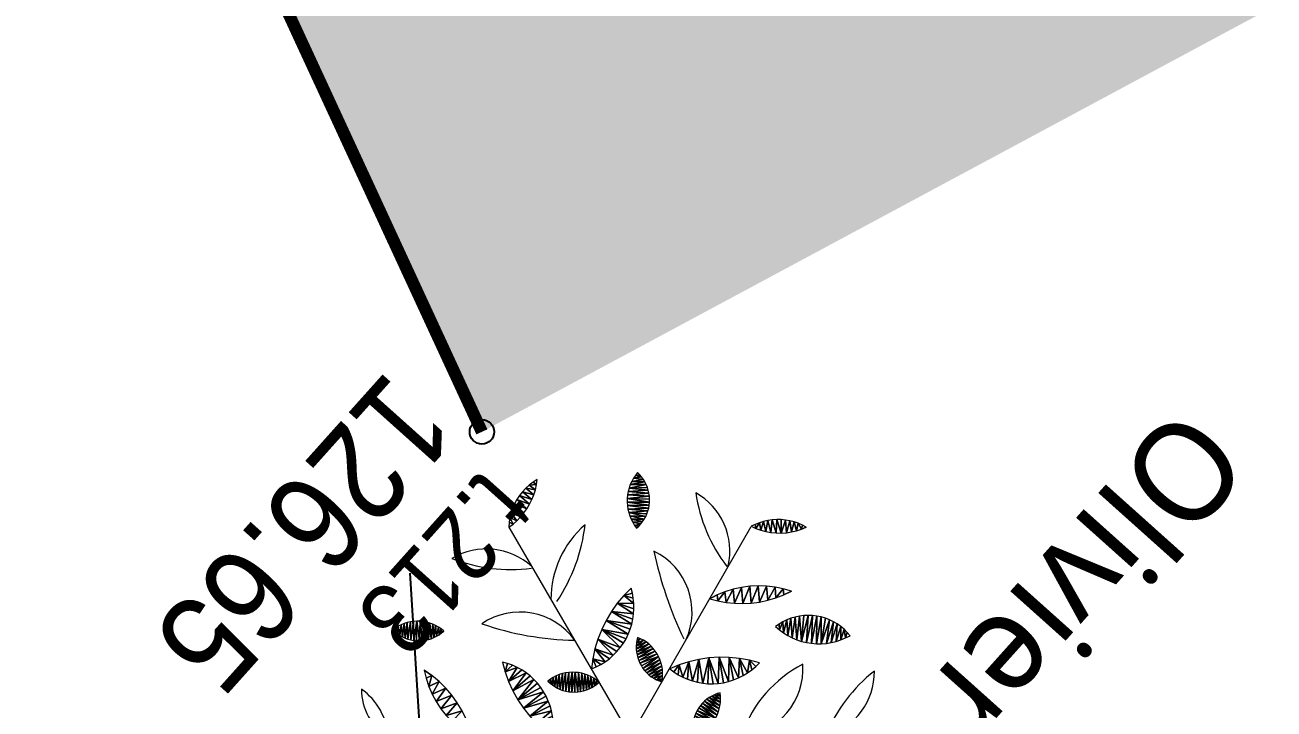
# Model space of a CAD drawing. Header units: metres. Extents: x -2858 to 512, y -1995 to 1252.
# Drawn here: x -2033.22 to -2028.1, y -1523.08 to -1520.28 of the extents above; entities that cross this region are included whole.
import ezdxf
from ezdxf import colors
from ezdxf.entities.mleader import LeaderData, LeaderLine
from ezdxf.enums import TextEntityAlignment as Align
from ezdxf.math import Vec2, Vec3

# ---------------------------------------------------------------- set-up
doc = ezdxf.new("R2010")
doc.units = ezdxf.units.M
doc.header["$PDMODE"] = 33
doc.header["$PDSIZE"] = 0.1
doc.linetypes.add('Grille', pattern=[0.8, 0.4, -0.4])
for name, color, linetype in [('11-TEL-TXT', 6, 'Continuous'), ('Calque commun', 7, 'Continuous'), ('Calque19', 7, 'Continuous'), ('Points Topo', 7, 'Continuous'), ('Points Topo Altitude', 7, 'Continuous'), ('Points Topo Matricule', 252, 'Continuous'), ('Végétation', 102, 'Continuous')]:
    doc.layers.add(name, color=color, linetype=linetype)
doc.styles.add('ARIAL GRAS', font='arialbd.ttf')
doc.styles.add('Pts Topo SPE', font='', dxfattribs={"width": 0.9})
doc.styles.add('Trebuchet MS', font='trebucit.ttf', dxfattribs={"height": 0.405148})
doc.styles.get('Pts Topo SPE').set_extended_font_data('Titillium Web Light')

# ---------------------------------------------------------------- blocks, each defined once
blk = doc.blocks.new('PointTopo_SPE')
at = {"layer": 'Calque commun', "color": 1, "linetype": 'ByBlock', "lineweight": -2}
blk.add_point((0, 0), dxfattribs=at)
blk = doc.blocks.new('SPE33')
at = {"layer": 'Calque19', "color": 34, "linetype": 'Continuous', "lineweight": 9}
for p, q in [((0, 0), (-0.9711, -0.2069)), ((-0.3064, -0.9445), (0, 0))]:
    blk.add_line(p, q, dxfattribs=at)
at = {"layer": 'Calque19', "color": 102, "linetype": 'Continuous', "lineweight": 9, "flags": 128}
for points in [[(-0.5393, 0.5989), (-0.5393, 0.5989, 0.327473), (-0.8663, 0.5653), (-0.8663, 0.5653, 0.131285), (-0.5393, 0.5922)], [(-0.3041, 0.3379), (-0.3041, 0.3379, 0.408885), (-0.6916, 0.3279), (-0.6916, 0.3279, 0.190387), (-0.3142, 0.3323)], [(-0.4452, -0.0944), (-0.4452, -0.0944, 0.407196), (-0.63, -0.436), (-0.63, -0.436, 0.059849), (-0.4441, -0.1056)], [(-0.7879, -0.1683), (-0.7879, -0.1683, 0.330481), (-0.9223, -0.4673), (-0.9223, -0.4673, 0.127314), (-0.7823, -0.1717)], [(-0.1406, -0.4326), (-0.1406, -0.4326, 0.408772), (0.0621, -0.763), (0.0621, -0.763, 0.080638), (-0.1411, -0.4349)], [(-0.2111, -0.595), (-0.2111, -0.595, 0.121484), (-0.5225, -0.7182), (-0.5225, -0.7182, 0.215083), (-0.2011, -0.6185)], [(-0.2492, -0.7664), (-0.2492, -0.7664, 0.327928), (-0.0555, -1.0329), (-0.0555, -1.0329, 0.12655), (-0.2425, -0.763)]]:
    blk.add_lwpolyline(points, format="xyb", dxfattribs=at)
at = {"layer": 'Calque19', "color": 102, "linetype": 'Continuous', "lineweight": 9}
for centre, radius, start, end in [((0.8551, -0.9229), 0.266, 135.7219, 186.3372), ((0.4372, -0.7793), 0.2313, 311.5975, 10.3896)]:
    blk.add_arc(centre, radius, start, end, dxfattribs=at)
at = {"layer": 'Calque19', "color": 102, "linetype": 'ByBlock', "lineweight": -2, "style": 'Trebuchet MS'}
blk.add_text('Olivier', height=0.40515, dxfattribs=at).set_placement((-2.5256, 0.6403), align=Align.BOTTOM_LEFT)
at = {"layer": 'Calque19', "color": 102, "linetype": 'Continuous', "lineweight": 9}
mesh = blk.add_polyface(dxfattribs=at)
corners = [(-0.8047, 0.3284), (-0.886, 0.2546), (-0.7911, 0.3131), (-0.7378, 0.2032), (-0.7833, 0.1579), (-0.7342, 0.1829), (-0.8701, 0.3776), (-0.9111, 0.3582), (-0.9105, 0.3403), (-0.8196, 0.3426), (-0.905, 0.3048), (-0.9, 0.2876), (-0.743, 0.223), (-0.7993, 0.166), (-0.8524, 0.3673), (-0.9085, 0.3224), (-0.7319, 0.1419), (-0.7323, 0.1625), (-0.7495, 0.1458), (-0.7666, 0.1512), (-0.8355, 0.3556), (-0.8667, 0.2243), (-0.7787, 0.2967), (-0.877, 0.2391), (-0.7579, 0.2613), (-0.7676, 0.2794), (-0.8552, 0.2105), (-0.8886, 0.3865), (-0.9078, 0.3939), (-0.9102, 0.3762), (-0.7497, 0.2425), (-0.8146, 0.1753), (-0.8291, 0.1859), (-0.8937, 0.2708), (-0.8427, 0.1977)]
mesh.append_faces([[corners[k] for k in face] for face in [(0, 1, 2), (3, 4, 5), (19, 5, 4), (21, 22, 23), (26, 25, 21), (30, 31, 12), (23, 2, 1), (9, 11, 0)]], dxfattribs={"vtx0": -1, "vtx1": -1, "color": 102})
mesh.append_faces([[corners[k] for k in face] for face in [(6, 7, 8), (9, 10, 11), (14, 8, 15), (23, 22, 2), (3, 13, 4), (20, 15, 10), (19, 17, 5), (30, 32, 31), (24, 34, 32), (0, 33, 1), (24, 26, 34), (21, 25, 22)]], dxfattribs={"vtx0": -1, "vtx2": -1, "color": 102})
mesh.append_faces([[corners[k] for k in face] for face in [(3, 12, 13), (16, 17, 18), (20, 14, 15), (24, 25, 26), (29, 7, 27), (6, 27, 7), (14, 6, 8), (9, 20, 10), (19, 18, 17), (31, 13, 12), (30, 24, 32), (11, 33, 0)]], dxfattribs={"vtx1": -1, "vtx2": -1, "color": 102})
mesh.append_faces([[corners[k] for k in face] for face in [(27, 28, 29)]], dxfattribs={"vtx2": -1, "color": 102})
mesh = blk.add_polyface(dxfattribs=at)
corners = [(-0.2387, 0.1391), (-0.2277, 0.1442), (-0.2494, 0.2126), (-0.3456, 0.1368), (-0.3492, 0.1808), (-0.3596, 0.1724), (-0.2859, 0.1284), (-0.2891, 0.2086), (-0.302, 0.205), (-0.207, 0.1568), (-0.2229, 0.2097), (-0.2171, 0.1501), (-0.1849, 0.1974), (-0.1972, 0.2025), (-0.1886, 0.1726), (-0.1975, 0.1644), (-0.2738, 0.1296), (-0.3382, 0.1883), (-0.334, 0.1332), (-0.3145, 0.2005), (-0.3101, 0.1289), (-0.298, 0.1281), (-0.2619, 0.1318), (-0.2099, 0.2067), (-0.3568, 0.1414), (-0.3692, 0.1631), (-0.2361, 0.2117), (-0.276, 0.211), (-0.3221, 0.1306), (-0.3266, 0.1949), (-0.1805, 0.1816), (-0.2502, 0.135), (-0.2627, 0.2123), (-0.1731, 0.1912), (-0.3677, 0.1468), (-0.378, 0.1531)]
mesh.append_faces([[corners[k] for k in face] for face in [(9, 10, 11), (14, 13, 15), (26, 11, 10), (6, 8, 21), (0, 32, 31), (24, 25, 34), (31, 27, 22), (19, 21, 8), (29, 20, 19)]], dxfattribs={"vtx0": -1, "vtx1": -1, "color": 102})
mesh.append_faces([[corners[k] for k in face] for face in [(3, 4, 5), (6, 7, 8), (19, 20, 21), (15, 13, 23), (24, 5, 25), (9, 23, 10), (17, 18, 28), (12, 14, 30), (31, 32, 27), (12, 30, 33), (29, 28, 20), (26, 1, 11), (0, 2, 32)]], dxfattribs={"vtx0": -1, "vtx2": -1, "color": 102})
mesh.append_faces([[corners[k] for k in face] for face in [(0, 1, 2), (12, 13, 14), (6, 16, 7), (17, 4, 18), (16, 22, 7), (26, 2, 1), (27, 7, 22), (29, 17, 28), (3, 18, 4), (24, 3, 5), (9, 15, 23), (25, 35, 34)]], dxfattribs={"vtx1": -1, "vtx2": -1, "color": 102})
mesh = blk.add_polyface(dxfattribs=at)
corners = [(-0.339, 0.0369), (-0.4219, -0.0027), (-0.3878, -0.0268), (-0.3308, 0.0172), (-0.5114, 0.0849), (-0.4544, 0.1592), (-0.4736, 0.1686), (-0.514, 0.1827), (-0.5583, 0.154), (-0.5362, 0.1185), (-0.3518, -0.0481), (-0.3142, -0.0664), (-0.3158, -0.0451), (-0.4541, 0.0241), (-0.4021, 0.1223), (-0.484, 0.0533), (-0.5774, 0.1912), (-0.556, 0.1901), (-0.3601, 0.0741), (-0.3488, 0.0559), (-0.436, 0.1484), (-0.4185, 0.136), (-0.3191, -0.0239), (-0.3728, 0.0913), (-0.5348, 0.1872), (-0.3241, -0.0031), (-0.4935, 0.1765), (-0.3868, 0.1074)]
mesh.append_faces([[corners[k] for k in face] for face in [(0, 2, 3), (13, 14, 15), (18, 1, 19), (20, 15, 21), (22, 10, 12), (23, 13, 18), (25, 10, 22), (21, 15, 14), (24, 8, 7), (4, 6, 9), (26, 9, 6)]], dxfattribs={"vtx0": -1, "vtx1": -1, "color": 102})
mesh.append_faces([[corners[k] for k in face] for face in [(0, 1, 2), (4, 5, 6), (7, 8, 9), (4, 20, 5), (25, 2, 10)]], dxfattribs={"vtx0": -1, "vtx2": -1, "color": 102})
mesh.append_faces([[corners[k] for k in face] for face in [(16, 8, 17)]], dxfattribs={"vtx1": -1, "color": 102})
mesh.append_faces([[corners[k] for k in face] for face in [(4, 15, 20), (24, 17, 8), (26, 7, 9), (0, 19, 1), (27, 14, 13), (25, 3, 2), (13, 1, 18), (23, 27, 13)]], dxfattribs={"vtx1": -1, "vtx2": -1, "color": 102})
mesh.append_faces([[corners[k] for k in face] for face in [(10, 11, 12)]], dxfattribs={"vtx2": -1, "color": 102})
mesh = blk.add_polyface(dxfattribs=at)
corners = [(-0.6526, -0.1049), (-0.6705, -0.0754), (-0.7002, -0.108), (-0.73, -0.0902), (-0.6907, -0.0473), (-0.7582, -0.0699), (-0.7634, 0.0261), (-0.8089, -0.0227), (-0.7373, 0.0035), (-0.8683, 0.0624), (-0.8513, 0.0804), (-0.8831, 0.0938), (-0.713, -0.021), (-0.7845, -0.0474), (-0.8311, 0.004), (-0.8509, 0.0324), (-0.7913, 0.0465), (-0.6691, -0.1233), (-0.6367, -0.1358), (-0.6371, -0.1357), (-0.6371, -0.1357), (-0.8831, 0.0938), (-0.8206, 0.0646)]
mesh.append_faces([[corners[k] for k in face] for face in [(3, 4, 5), (6, 7, 8), (9, 10, 11), (0, 17, 20), (16, 14, 6), (12, 5, 4), (22, 15, 16)]], dxfattribs={"vtx0": -1, "vtx1": -1, "color": 102})
mesh.append_faces([[corners[k] for k in face] for face in [(3, 1, 4), (12, 13, 5), (6, 14, 7), (0, 2, 17), (8, 7, 13), (9, 22, 10)]], dxfattribs={"vtx0": -1, "vtx2": -1, "color": 102})
mesh.append_faces([[corners[k] for k in face] for face in [(0, 1, 2), (3, 2, 1), (15, 14, 16), (12, 8, 13), (19, 20, 17), (9, 15, 22)]], dxfattribs={"vtx1": -1, "vtx2": -1, "color": 102})
mesh.append_faces([[corners[k] for k in face] for face in [(17, 18, 19), (10, 21, 11)]], dxfattribs={"vtx2": -1, "color": 102})
mesh = blk.add_polyface(dxfattribs=at)
corners = [(-0.978, -0.1862), (-1.0047, -0.1916), (-0.9885, -0.1996), (-1.1095, -0.071), (-1.1003, -0.0453), (-1.1151, -0.0537), (-0.9716, -0.2064), (-1.0483, -0.0817), (-1.0941, -0.1038), (-1.0845, -0.1191), (-1.0647, -0.0681), (-1.0193, -0.1125), (-1.0489, -0.1601), (-1.0067, -0.1296), (-1.035, -0.1718), (-1.0203, -0.1823), (-0.9956, -0.1476), (-1.082, -0.056), (-1.1024, -0.0877), (-0.986, -0.1665), (-1.0332, -0.0965), (-1.0618, -0.1474), (-1.0737, -0.1337), (-1.1195, -0.0361), (-1.1195, -0.0361)]
mesh.append_faces([[corners[k] for k in face] for face in [(0, 2, 6)]], dxfattribs={"vtx0": -1, "color": 102})
mesh.append_faces([[corners[k] for k in face] for face in [(3, 4, 5), (11, 12, 13), (1, 19, 15), (20, 21, 11), (7, 9, 20), (17, 18, 10), (16, 15, 19), (14, 13, 12), (8, 10, 18)]], dxfattribs={"vtx0": -1, "vtx1": -1, "color": 102})
mesh.append_faces([[corners[k] for k in face] for face in [(0, 1, 2), (7, 8, 9), (14, 16, 13), (17, 3, 18), (20, 22, 21), (20, 9, 22), (11, 21, 12)]], dxfattribs={"vtx0": -1, "vtx2": -1, "color": 102})
mesh.append_faces([[corners[k] for k in face] for face in [(24, 23, 4)]], dxfattribs={"vtx1": -1, "color": 102})
mesh.append_faces([[corners[k] for k in face] for face in [(7, 10, 8), (14, 15, 16), (17, 4, 3), (0, 19, 1), (23, 5, 4)]], dxfattribs={"vtx1": -1, "vtx2": -1, "color": 102})
mesh = blk.add_polyface(dxfattribs=at)
corners = [(-0.332, -0.1849), (-0.2667, -0.2038), (-0.3307, -0.1717), (-0.26, -0.1937), (-0.2441, -0.0768), (-0.2637, -0.0613), (-0.2742, -0.0694), (-0.3087, -0.1095), (-0.3151, -0.1211), (-0.2398, -0.1369), (-0.2413, -0.0886), (-0.2841, -0.0783), (-0.242, -0.1488), (-0.2451, -0.1606), (-0.3206, -0.1332), (-0.2491, -0.172), (-0.3292, -0.2245), (-0.3011, -0.2378), (-0.2915, -0.2304), (-0.2394, -0.1006), (-0.2931, -0.088), (-0.3261, -0.2374), (-0.2387, -0.1248), (-0.3013, -0.0984), (-0.2526, -0.0541), (-0.2479, -0.0652), (-0.2386, -0.1127), (-0.3284, -0.1586), (-0.2742, -0.2133), (-0.2541, -0.1831), (-0.325, -0.1457), (-0.3312, -0.2114), (-0.2526, -0.0541), (-0.3113, -0.2443), (-0.322, -0.2501), (-0.2825, -0.2222), (-0.3321, -0.1981), (-0.322, -0.2501)]
mesh.append_faces([[corners[k] for k in face] for face in [(0, 1, 2), (3, 2, 1), (9, 8, 12), (4, 6, 10), (13, 14, 15), (22, 7, 9), (33, 21, 34), (30, 15, 14), (31, 35, 36), (29, 27, 3), (36, 28, 0), (23, 26, 20), (19, 20, 26)]], dxfattribs={"vtx0": -1, "vtx1": -1, "color": 102})
mesh.append_faces([[corners[k] for k in face] for face in [(4, 5, 6), (10, 6, 11), (16, 17, 18), (19, 11, 20), (22, 23, 7), (0, 28, 1), (29, 30, 27), (36, 35, 28), (12, 8, 14), (31, 18, 35)]], dxfattribs={"vtx0": -1, "vtx2": -1, "color": 102})
mesh.append_faces([[corners[k] for k in face] for face in [(7, 8, 9), (13, 12, 14), (16, 21, 17), (24, 5, 25), (19, 10, 11), (22, 26, 23), (4, 25, 5), (27, 2, 3), (29, 15, 30), (31, 16, 18), (33, 17, 21)]], dxfattribs={"vtx1": -1, "vtx2": -1, "color": 102})
mesh.append_faces([[corners[k] for k in face] for face in [(25, 32, 24), (21, 37, 34)]], dxfattribs={"vtx2": -1, "color": 102})
mesh = blk.add_polyface(dxfattribs=at)
corners = [(-0.0657, -0.3105), (-0.0597, -0.3225), (-0.0113, -0.269), (-0.0013, -0.2761), (-0.0528, -0.3339), (0.0483, -0.3444), (0.0437, -0.3331), (-0.0055, -0.3806), (0.0562, -0.3802), (0.0434, -0.4019), (0.0569, -0.3924), (0.0546, -0.3681), (0.0306, -0.3981), (-0.0747, -0.2853), (-0.0707, -0.2981), (-0.0329, -0.2575), (0.0061, -0.3874), (-0.0362, -0.3549), (0.0247, -0.3018), (-0.0449, -0.3447), (0.0519, -0.3561), (0.0181, -0.3933), (-0.0164, -0.3729), (-0.068, -0.2471), (-0.0801, -0.2456), (-0.0794, -0.2589), (0.0319, -0.3117), (0.0081, -0.2839), (-0.0443, -0.253), (-0.0776, -0.2722), (0.0383, -0.3221), (-0.0267, -0.3643), (-0.0218, -0.2628), (0.0565, -0.4046), (0.0168, -0.2925), (0.0565, -0.4046), (-0.056, -0.2496), (-0.0801, -0.2456)]
mesh.append_faces([[corners[k] for k in face] for face in [(25, 24, 37)]], dxfattribs={"vtx0": -1, "color": 102})
mesh.append_faces([[corners[k] for k in face] for face in [(8, 9, 10), (11, 12, 8), (17, 18, 19), (5, 16, 20), (21, 20, 16), (3, 4, 27), (13, 28, 29), (33, 10, 9), (30, 22, 6), (23, 25, 36), (36, 29, 28), (34, 19, 18)]], dxfattribs={"vtx0": -1, "vtx1": -1, "color": 102})
mesh.append_faces([[corners[k] for k in face] for face in [(3, 1, 4), (8, 12, 9), (5, 7, 16), (17, 26, 18), (30, 31, 22), (0, 2, 32), (11, 21, 12), (14, 32, 15), (13, 15, 28)]], dxfattribs={"vtx0": -1, "vtx2": -1, "color": 102})
mesh.append_faces([[corners[k] for k in face] for face in [(0, 1, 2), (5, 6, 7), (13, 14, 15), (11, 20, 21), (22, 7, 6), (23, 24, 25), (30, 26, 31), (34, 27, 19), (4, 19, 27), (14, 0, 32), (3, 2, 1), (25, 29, 36), (17, 31, 26)]], dxfattribs={"vtx1": -1, "vtx2": -1, "color": 102})
mesh.append_faces([[corners[k] for k in face] for face in [(33, 35, 10)]], dxfattribs={"vtx2": -1, "color": 102})
mesh = blk.add_polyface(dxfattribs=at)
corners = [(0.1804, -0.2644), (0.2175, -0.2805), (0.1969, -0.251), (0.2172, -0.3223), (0.1379, -0.312), (0.2134, -0.3639), (0.1164, -0.3488), (0.1264, -0.33), (0.091, -0.4939), (0.1822, -0.485), (0.0896, -0.4727), (0.0941, -0.515), (0.0988, -0.5358), (0.1653, -0.5233), (0.165, -0.2792), (0.0919, -0.4301), (0.0899, -0.4513), (0.1959, -0.4456), (0.2063, -0.4051), (0.1079, -0.3683), (0.1009, -0.3885), (0.1131, -0.5759), (0.1226, -0.595), (0.1454, -0.56), (0.2145, -0.2389), (0.1508, -0.2951), (0.0956, -0.4091), (0.1052, -0.5562)]
mesh.append_faces([[corners[k] for k in face] for face in [(2, 1, 24)]], dxfattribs={"vtx0": -1, "color": 102})
mesh.append_faces([[corners[k] for k in face] for face in [(0, 1, 2), (3, 4, 5), (6, 5, 7), (8, 9, 10), (15, 17, 26), (13, 12, 23), (7, 5, 4), (11, 13, 8), (18, 20, 17), (26, 17, 20), (27, 23, 12)]], dxfattribs={"vtx0": -1, "vtx1": -1, "color": 102})
mesh.append_faces([[corners[k] for k in face] for face in [(18, 19, 20), (9, 16, 10), (3, 14, 25), (8, 13, 9), (3, 25, 4), (6, 18, 5)]], dxfattribs={"vtx0": -1, "vtx2": -1, "color": 102})
mesh.append_faces([[corners[k] for k in face] for face in [(11, 12, 13), (0, 14, 1), (15, 16, 17), (21, 22, 23), (3, 1, 14), (6, 19, 18), (9, 17, 16), (27, 21, 23)]], dxfattribs={"vtx1": -1, "vtx2": -1, "color": 102})
mesh = blk.add_polyface(dxfattribs=at)
corners = [(-0.159, -0.2822), (-0.1339, -0.3283), (-0.1385, -0.2882), (-0.1703, -0.3489), (-0.1799, -0.2779), (-0.2011, -0.2753), (-0.2476, -0.381), (-0.2861, -0.2816), (-0.3067, -0.2874), (-0.4542, -0.4046), (-0.4124, -0.4065), (-0.4424, -0.3867), (-0.2083, -0.3665), (-0.2439, -0.2751), (-0.2225, -0.2743), (-0.4293, -0.3699), (-0.4149, -0.3541), (-0.1185, -0.2958), (-0.3825, -0.3262), (-0.3289, -0.4003), (-0.3648, -0.3143), (-0.2879, -0.3923), (-0.3267, -0.2948), (-0.3462, -0.3038), (-0.3705, -0.4051), (-0.0991, -0.3049), (-0.2651, -0.2775), (-0.3993, -0.3395)]
mesh.append_faces([[corners[k] for k in face] for face in [(17, 1, 25)]], dxfattribs={"vtx0": -1, "color": 102})
mesh.append_faces([[corners[k] for k in face] for face in [(0, 1, 2), (15, 10, 16), (18, 19, 20), (11, 10, 15), (3, 5, 12), (6, 8, 21), (21, 23, 19), (24, 16, 10)]], dxfattribs={"vtx0": -1, "vtx1": -1, "color": 102})
mesh.append_faces([[corners[k] for k in face] for face in [(3, 4, 5), (6, 7, 8), (21, 8, 22), (21, 22, 23), (18, 24, 19), (6, 26, 7), (24, 27, 16), (3, 0, 4), (19, 23, 20), (6, 13, 26)]], dxfattribs={"vtx0": -1, "vtx2": -1, "color": 102})
mesh.append_faces([[corners[k] for k in face] for face in [(9, 10, 11), (6, 12, 13), (5, 14, 12), (17, 2, 1), (3, 1, 0), (18, 27, 24), (14, 13, 12)]], dxfattribs={"vtx1": -1, "vtx2": -1, "color": 102})
mesh = blk.add_polyface(dxfattribs=at)
corners = [(0.4244, -0.6892), (0.4335, -0.6556), (0.3621, -0.6593), (0.3705, -0.6218), (0.4396, -0.6214), (0.3821, -0.5851), (0.4145, -0.5155), (0.4432, -0.552), (0.4406, -0.5173), (0.4429, -0.5868), (0.3968, -0.5496), (0.3565, -0.7741), (0.398, -0.7534), (0.355, -0.7357), (0.4351, -0.483), (0.3612, -0.8123), (0.3808, -0.7836), (0.4126, -0.7218), (0.3569, -0.6973), (0.3612, -0.8123)]
mesh.append_faces([[corners[k] for k in face] for face in [(3, 4, 5), (5, 9, 10), (11, 12, 13), (7, 10, 9), (13, 17, 18), (0, 18, 17)]], dxfattribs={"vtx0": -1, "vtx1": -1, "color": 102})
mesh.append_faces([[corners[k] for k in face] for face in [(6, 7, 8), (6, 8, 14), (13, 12, 17), (0, 2, 18), (11, 16, 12), (5, 4, 9), (3, 1, 4)]], dxfattribs={"vtx0": -1, "vtx2": -1, "color": 102})
mesh.append_faces([[corners[k] for k in face] for face in [(0, 1, 2), (3, 2, 1), (15, 16, 11), (6, 10, 7)]], dxfattribs={"vtx1": -1, "vtx2": -1, "color": 102})
mesh.append_faces([[corners[k] for k in face] for face in [(11, 19, 15)]], dxfattribs={"vtx2": -1, "color": 102})
mesh = blk.add_polyface(dxfattribs=at)
corners = [(-0.8242, -0.6881), (-0.8249, -0.7003), (-0.8104, -0.6993), (-0.8119, -0.6408), (-0.7546, -0.684), (-0.8065, -0.6298), (-0.7674, -0.5831), (-0.7066, -0.6518), (-0.7575, -0.5759), (-0.7417, -0.6775), (-0.8003, -0.6193), (-0.7362, -0.5639), (-0.6871, -0.6303), (-0.6787, -0.6185), (-0.6713, -0.606), (-0.665, -0.5929), (-0.7012, -0.5527), (-0.8226, -0.6759), (-0.7248, -0.5593), (-0.7471, -0.5695), (-0.6964, -0.6415), (-0.7767, -0.5912), (-0.7176, -0.6613), (-0.7132, -0.5555), (-0.7853, -0.5999), (-0.8164, -0.6522), (-0.7681, -0.6896), (-0.7293, -0.6699), (-0.7932, -0.6093), (-0.6646, -0.5502), (-0.6769, -0.5501), (-0.6555, -0.5655), (-0.82, -0.6639), (-0.7961, -0.6972), (-0.6597, -0.5794), (-0.6891, -0.5509), (-0.7819, -0.694), (-0.6524, -0.5513)]
mesh.append_faces([[corners[k] for k in face] for face in [(29, 31, 37)]], dxfattribs={"vtx0": -1, "color": 102})
mesh.append_faces([[corners[k] for k in face] for face in [(3, 4, 5), (6, 7, 8), (0, 2, 17), (11, 13, 18), (24, 22, 21), (27, 28, 9), (14, 23, 13), (16, 15, 35), (35, 34, 30), (5, 4, 10)]], dxfattribs={"vtx0": -1, "vtx1": -1, "color": 102})
mesh.append_faces([[corners[k] for k in face] for face in [(11, 12, 13), (19, 20, 12), (13, 23, 18), (27, 24, 28), (32, 33, 36), (3, 26, 4), (6, 22, 7), (25, 36, 26), (14, 16, 23)]], dxfattribs={"vtx0": -1, "vtx2": -1, "color": 102})
mesh.append_faces([[corners[k] for k in face] for face in [(4, 9, 10), (14, 15, 16), (6, 21, 22), (3, 25, 26), (7, 20, 8), (29, 30, 31), (32, 17, 33), (2, 33, 17), (34, 31, 30), (11, 19, 12), (25, 32, 36), (28, 10, 9), (19, 8, 20), (27, 22, 24), (15, 34, 35)]], dxfattribs={"vtx1": -1, "vtx2": -1, "color": 102})
mesh.append_faces([[corners[k] for k in face] for face in [(0, 1, 2)]], dxfattribs={"vtx2": -1, "color": 102})
mesh = blk.add_polyface(dxfattribs=at)
corners = [(0.2126, -0.8634), (0.2007, -0.8609), (0.1894, -0.8726), (0.1887, -0.8593), (0.2569, -0.8827), (0.2028, -0.9238), (0.2087, -0.9357), (0.1911, -0.8858), (0.2242, -0.8668), (0.194, -0.8988), (0.2355, -0.8712), (0.2465, -0.8765), (0.2926, -0.9153), (0.2321, -0.968), (0.2997, -0.9251), (0.2984, -1.0108), (0.3222, -0.981), (0.286, -1.0061), (0.2234, -0.9579), (0.2847, -0.9061), (0.274, -1.0003), (0.3196, -0.9691), (0.316, -0.9576), (0.2415, -0.9773), (0.2517, -0.9859), (0.306, -0.9355), (0.2668, -0.8897), (0.2761, -0.8975), (0.2156, -0.9471), (0.1979, -0.9115), (0.3115, -0.9463), (0.2626, -0.9935), (0.3245, -1.0051), (0.3239, -0.993), (0.3112, -1.0146), (0.3242, -1.0173), (0.1887, -0.8593), (0.3242, -1.0173)]
mesh.append_faces([[corners[k] for k in face] for face in [(8, 9, 10), (12, 13, 14), (15, 16, 17), (4, 6, 26), (27, 18, 19), (28, 26, 6), (20, 22, 31), (32, 34, 35), (23, 14, 13), (29, 10, 9)]], dxfattribs={"vtx0": -1, "vtx1": -1, "color": 102})
mesh.append_faces([[corners[k] for k in face] for face in [(4, 5, 6), (0, 2, 7), (20, 21, 22), (29, 11, 10), (27, 28, 18), (30, 24, 31), (8, 7, 9), (15, 33, 16), (23, 25, 14)]], dxfattribs={"vtx0": -1, "vtx2": -1, "color": 102})
mesh.append_faces([[corners[k] for k in face] for face in [(0, 1, 2), (3, 2, 1), (4, 11, 5), (18, 13, 19), (23, 24, 25), (27, 26, 28), (22, 30, 31), (32, 33, 34), (15, 34, 33), (8, 0, 7), (29, 5, 11), (12, 19, 13), (30, 25, 24), (16, 21, 17), (20, 17, 21)]], dxfattribs={"vtx1": -1, "vtx2": -1, "color": 102})
mesh.append_faces([[corners[k] for k in face] for face in [(1, 36, 3), (34, 37, 35)]], dxfattribs={"vtx2": -1, "color": 102})
mesh = blk.add_polyface(dxfattribs=at)
corners = [(-0.4711, -0.9991), (-0.4931, -0.9655), (-0.4908, -0.9971), (-0.4121, -0.9952), (-0.3929, -0.9906), (-0.4122, -0.9392), (-0.5116, -0.9761), (-0.3742, -0.9843), (-0.356, -0.9766), (-0.3697, -0.9361), (-0.5102, -0.9934), (-0.5292, -0.9881), (-0.4332, -0.9433), (-0.4737, -0.9565), (-0.322, -0.9565), (-0.3063, -0.9445), (-0.3272, -0.94), (-0.3386, -0.9673), (-0.4537, -0.9491), (-0.4317, -0.9982), (-0.3484, -0.9372), (-0.391, -0.9368), (-0.4514, -0.9995)]
mesh.append_faces([[corners[k] for k in face] for face in [(0, 1, 2), (6, 2, 1), (12, 3, 5), (17, 20, 8), (22, 13, 0), (7, 21, 4), (5, 4, 21)]], dxfattribs={"vtx0": -1, "vtx1": -1, "color": 102})
mesh.append_faces([[corners[k] for k in face] for face in [(6, 10, 2), (0, 13, 1), (17, 16, 20), (7, 9, 21), (22, 18, 13), (12, 19, 3)]], dxfattribs={"vtx0": -1, "vtx2": -1, "color": 102})
mesh.append_faces([[corners[k] for k in face] for face in [(3, 4, 5), (7, 8, 9), (17, 14, 16), (12, 18, 19), (20, 9, 8), (22, 19, 18)]], dxfattribs={"vtx1": -1, "vtx2": -1, "color": 102})
mesh.append_faces([[corners[k] for k in face] for face in [(6, 11, 10), (14, 15, 16)]], dxfattribs={"vtx2": -1, "color": 102})
blk = doc.blocks.new('_None')

msp = doc.modelspace()

# ---------------------------------------------------------------- hatches: boundary and pattern name
at = {"layer": 'Végétation'}
h = msp.add_hatch(dxfattribs=at)
h.set_pattern_fill('HAIE', color=256, scale=1.5, angle=-131.8382)
h.set_pattern_definition([(337.45181, (-2032.01112, -1453.8739), (25.001558834, -10.303982526), [0.090508, -31.693922]), (29.7268, (-2030.7275, -1454.48383), (1.0005448, 1.1175465), [0.094695, -4.64872]), (335.08927, (-2030.645223, -1454.4369), (18.53028335, -8.53689633), [0.10269, -35.959756]), (339.41227, (-2031.75009, -1453.573985), (7.58882196, -2.76763098), [0.129743, -28.84007]), (256.60469, (-2030.965573, -1454.00674), (-4.3007138, -18.29627997), [0.11664, -40.825392]), (311.82157, (-2031.0429, -1453.92019), (1.11754648, -1.0005448), [0.11607, -13.467008]), (256.23425, (-2031.0818, -1454.97569), (-5.1842569, -21.53191771), [0.072626, -25.427374]), (297.60572, (-2032.14021, -1454.11416), (2.35209464, -4.11918084), [0.07305, -12.742956]), (351.067, (-2032.10346, -1454.175654), (5.353729006, -0.76654141), [0.086475, -30.28621]), (3.1618, (-2032.0532, -1454.3182), (1.000545, 1.117546), [0.054415, -2.066905]), (24.41227, (-2031.4165, -1454.99726), (23.83154194, 10.87693012), [0.116805, -40.852696]), (273.1618, (-2031.3149, -1454.8645), (1.117546, -1.000545), [0.084633, -2.036687]), (276.52822, (-2031.4826, -1454.73152), (1.9365583, -15.82718364), [0.05142, -18.010972]), (262.85691, (-2031.68566, -1454.56119), (-2.18262254, -18.17927828), [0.067575, -23.649507]), (356.45192, (-2030.78704, -1454.66569), (9.589911535, -0.53253803), [0.06918, -36.241975]), (300.41709, (-2031.507364, -1454.22735), (17.58220898, -29.834810664), [0.11217, -39.261044]), (343.50794, (-2031.45061, -1454.324066), (3.23563774, -0.8835431), [0.08988, -31.445814]), (343.17865, (-2031.82091, -1454.25104), (3.23563774, -0.8835431), [0.13194, -24.697478]), (269.34769, (-2031.82035, -1454.20544), (0.1170017, -2.11809126), [0.045405, -15.899814]), (291.5967, (-2031.9011, -1454.0585), (1.1175465, -1.000545), [0.02867, -3.325432]), (359.34769, (-2031.60303, -1453.80889), (2.11809126, 0.1170017), [0.090855, -15.854364]), (27.60572, (-2031.5455, -1453.97519), (4.11918084, 2.35209464), [0.073053, -12.742953]), (247.96064, (-2031.25976, -1453.8867), (-6.535806755, -16.295190397), [0.050085, -39.805906]), (344.7268, (-2031.1776, -1454.22426), (2.118091, 0.117002), [0.02867, -3.325432]), (273.1618, (-2031.199, -1454.4403), (1.117546, -1.000545), [0.036277, -2.085043]), (284.4717, (-2031.4079, -1454.49425), (1.2345482, -3.118636), [0.03087, -5.377458]), (359.34769, (-2031.02759, -1454.63978), (2.11809126, 0.1170017), [0.045465, -15.899754]), (228.1618, (-2030.8259, -1454.2283), (1.117546, -1.000545), [0.075, -1.425]), (14.4717, (-2031.2463, -1453.25032), (3.118636, 1.2345482), [0.092355, -5.315972]), (11.29186, (-2030.91463, -1453.6678), (5.2367273, 1.3515499), [0.106836, -7.393164]), (264.54611, (-2030.80025, -1453.54652), (-0.64953972, -7.47182027), [0.100825, -35.300446]), (4.89746, (-2030.622015, -1453.81501), (32.771913754, 2.87257182), [0.099864, -34.917989]), (253.87171, (-2030.40399, -1454.09055), (-0.883543098, -3.23563774), [0.13764, -44.812332]), (355.56712, (-2031.30881, -1453.43529), (24.533552076, -1.83161747), [0.0915, -32.009902]), (273.1618, (-2031.4829, -1453.2967), (1.117546, -1.000545), [0.042316, -2.079004]), (21.5967, (-2031.0905, -1453.7169), (1.000545, 1.1175465), [0.038152, -3.31595]), (35.63295, (-2031.40496, -1453.50423), (6.1202704, 4.5871876), [0.11832, -13.710997]), (273.1618, (-2030.7875, -1453.9606), (1.117546, -1.000545), [0.106066, -2.015254])])
h.paths.add_polyline_path([(-2024.1034, -1513.4394), (-2023.2228, -1517.5783), (-2031.35, -1521.9418), (-2034.2386, -1515.696), (-2037.666, -1510.0569), (-2040.045, -1504.1697), (-2037.5362, -1497.6634), (-2039.3424, -1490.0828), (-2038.6596, -1485.2716), (-2041.355, -1481.7358), (-2042.807, -1476.8717), (-2042.7641, -1469.3944), (-2040.2611, -1465.9129), (-2038.139, -1463.1768), (-2037.9593, -1461.5574), (-2037.2695, -1459.7389), (-2033.7598, -1457.0263), (-2029.3963, -1455.3794), (-2027.9371, -1456.1099), (-2026.7814, -1458.6419), (-2026.8245, -1460.3117), (-2038.139, -1463.1768), (-2037.6259, -1465.896), (-2037.2272, -1467.9759), (-2036.7296, -1470.6583), (-2035.2619, -1478.5839), (-2033.6484, -1483.119), (-2033.75, -1483.1534), (-2033.654, -1483.4376), (-2033.5774, -1483.4117), (-2032.097, -1487.4775), (-2027.4856, -1500.5919), (-2025.8236, -1505.4021), (-2025.417, -1507.2122), (-2024.6634, -1510.648)])

# ---------------------------------------------------------------- linework, layer by layer
at = {"layer": 'Végétation', "color": 102, "linetype": 'Grille', "flags": 128}
msp.add_lwpolyline([(-2026.8245, -1460.3117, 0.05, 0.05, 0), (-2026.7814, -1458.6419, 0.05, 0.05, 0), (-2027.9371, -1456.1099, 0.05, 0.05, 0), (-2029.3963, -1455.3794, 0.05, 0.05, 0), (-2033.7598, -1457.0263, 0.05, 0.05, 0), (-2037.2695, -1459.7389, 0.05, 0.05, 0), (-2037.9593, -1461.5574, 0.05, 0.05, 0), (-2038.139, -1463.1768, 0.05, 0.05, 0), (-2040.2611, -1465.9129, 0.05, 0.05, 0), (-2042.7641, -1469.3944, 0.05, 0.05, 0), (-2042.807, -1476.8717, 0.05, 0.05, 0), (-2041.355, -1481.7358, 0.05, 0.05, 0), (-2038.6596, -1485.2716, 0.05, 0.05, 0), (-2039.3424, -1490.0828, 0.05, 0.05, 0), (-2037.5362, -1497.6634, 0.05, 0.05, 0), (-2040.045, -1504.1697, 0.05, 0.05, 0), (-2037.666, -1510.0569, 0.05, 0.05, 0), (-2034.2386, -1515.696, 0.05, 0.05, 0), (-2031.35, -1521.9418, 0, 0, 0)], format="xyseb", dxfattribs=at)

# ---------------------------------------------------------------- block references
at = {"layer": 'Points Topo'}
ref = msp.add_blockref('PointTopo_SPE', (-2031.35, -1521.9418, 126.6526), dxfattribs=dict(at, rotation=228.1617603435354))
ref.add_attrib('MAT', 't.213', (-2031.3422, -1522.083, 126.6526), dxfattribs={"layer": 'Points Topo Matricule', "height": 0.3, "rotation": 228.1618, "style": 'Pts Topo SPE', "width": 0.9})
ref.add_attrib('ALT', '126.65', dxfattribs={"layer": 'Points Topo Altitude', "height": 0.4, "rotation": 228.1618, "style": 'Pts Topo SPE', "width": 0.9}).set_placement((-2031.4347, -1521.9465, 126.6526), align=Align.TOP_LEFT)
at = {"layer": 'Végétation', "color": 7, "rotation": 228.1617603435354}
msp.add_blockref('SPE33', (-2030.7404, -1523.1904), dxfattribs=at)

# ---------------------------------------------------------------- next in the draw order: leaders
at = {"layer": '11-TEL-TXT', "color": 244, "true_color": 0x991b1e}
ml = msp.add_multileader_mtext('Standard', dxfattribs=at)
ml.set_content('OLIVIER A TRANSPLANTER\\PET METTRE EN JAUGE', color=(153, 27, 30), style='ARIAL GRAS')
ml.set_leader_properties()
ml.set_arrow_properties(name='NONE')
ml.build(insert=Vec2(0, 0))
ml.multileader.update_dxf_attribs({"arrow_head_size": 0.5, "scale": 0.125})
ctx = ml.context
ctx.base_point, ctx.scale, ctx.char_height, ctx.arrow_head_size, ctx.landing_gap_size, ctx.plane_origin, ctx.plane_x_axis, ctx.plane_y_axis = Vec3(-2031.4644, -1532.4695), 0.125, 0.5, 0.5, 0.25, Vec3(-2032.2605, -1533.8796), Vec3(-0.66703, -0.745031), Vec3(0.745031, -0.66703)
notes = []
notes.append((ctx, [(1, (1, 1, 0), (-2031.0607, -1532.0187), (-0.66703, -0.745031), 0.6052, [(0, [(-2031.6447, -1522.5212)], 0, [])])]))
ctx.mtext.insert, ctx.mtext.text_direction, ctx.mtext.line_spacing_factor, ctx.mtext.flow_direction = Vec3(-2031.4417, -1532.8254), Vec3(-0.66703, -0.745031), 0.9, 5
ctx.mtext.has_bg_fill, ctx.mtext.bg_color, ctx.mtext.bg_scale_factor, ctx.mtext.bg_transparency, ctx.mtext.use_window_bg_color = 1, -1023410125, 1.25, 0, 0
for ctx, leaders in notes:
    for number, flags, end, landing, length, lines in leaders:
        leader = LeaderData()
        leader.index, (leader.has_last_leader_line, leader.has_dogleg_vector, leader.attachment_direction) = number, flags
        leader.last_leader_point, leader.dogleg_vector, leader.dogleg_length = Vec3(end), Vec3(landing), length
        for number, points, colour, breaks in lines:
            line = LeaderLine()
            line.index, line.vertices, line.color, line.breaks = number, Vec3.list(points), colors.encode_raw_color(colour), breaks
            leader.lines.append(line)
        ctx.leaders.append(leader)

doc.saveas('drawing.dxf')
